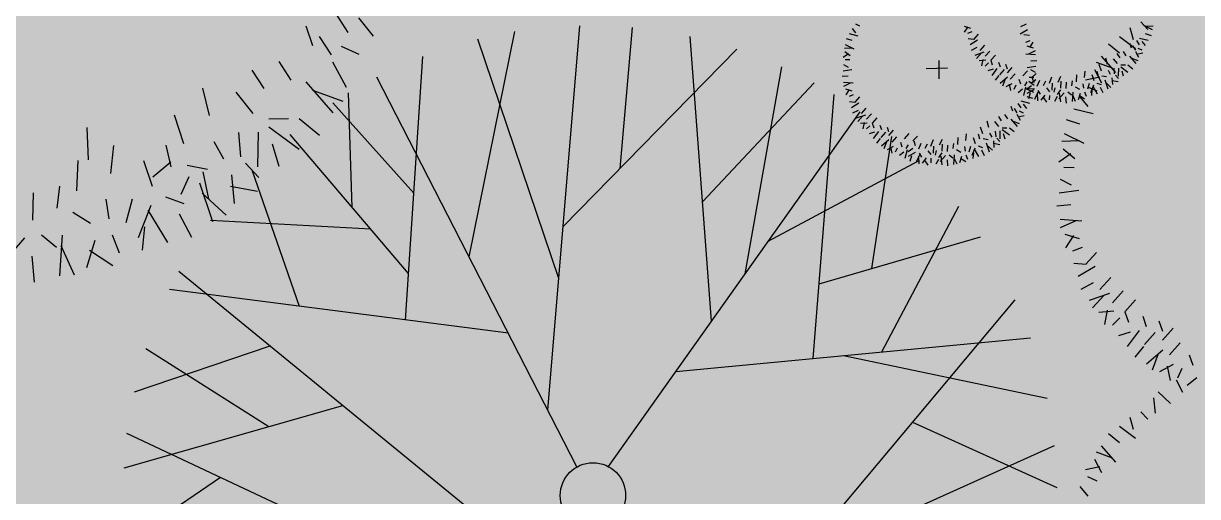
# Model space of a CAD drawing. Header units: millimetres. Extents: x 216896 to 446004, y 63591 to 243769.
# Drawn here: x 309687 to 312055, y 200175 to 201129 of the extents above; entities that cross this region are included whole.
import ezdxf

# ---------------------------------------------------------------- set-up
doc = ezdxf.new("R2010")
doc.units = ezdxf.units.MM
for name, color, linetype, true_color in [('green', 7, 'Continuous', 0x45e718), ('shadov', 7, 'Continuous', 0x2a3c34), ('trees', 7, 'Continuous', 0x547000)]:
    doc.layers.add(name, color=color, linetype=linetype, true_color=true_color)

# ---------------------------------------------------------------- blocks, each defined once
blk = doc.blocks.new('arbor2')
at = {"color": 0}
for p, q in [((-0.0029, 0.4442), (0.0167, 0.4223)), ((0.0347, 0.449), (0.0173, 0.4257)), ((0.0933, 0.45), (0.0739, 0.4243)), ((-0.0858, 0.4092), (-0.0919, 0.4366)), ((-0.0337, 0.4362), (-0.0532, 0.4009)), ((-0.0109, 0.4122), (-0.0132, 0.4328)), ((0.0617, 0.4386), (0.0458, 0.4212)), ((-0.1338, 0.4234), (-0.1154, 0.3942)), ((0.0879, 0.4222), (0.0785, 0.3914)), ((0.1157, 0.4006), (0.1329, 0.4188)), ((0.1285, 0.4207), (0.1191, 0.3898)), ((-0.1458, 0.4137), (-0.1508, 0.3835)), ((0.0573, 0.4078), (0.0663, 0.3875)), ((0.151, 0.41), (0.1426, 0.3821)), ((0.1799, 0.4095), (0.171, 0.3876)), ((-0.168, 0.3753), (-0.178, 0.3935)), ((0.0942, 0.399), (0.085, 0.3801)), ((0.2064, 0.3959), (0.1988, 0.3623)), ((-0.2012, 0.3625), (-0.2019, 0.3875)), ((0.1863, 0.379), (0.2017, 0.363)), ((0.224, 0.3833), (0.2218, 0.3625)), ((0.2511, 0.3761), (0.2379, 0.3535)), ((-0.236, 0.3439), (-0.2521, 0.3669)), ((-0.2024, 0.3442), (-0.2274, 0.3757)), ((0.2685, 0.3644), (0.2468, 0.3344)), ((0.2644, 0.3606), (0.2755, 0.3218)), ((-0.2858, 0.3386), (-0.2576, 0.3187)), ((-0.253, 0.3081), (-0.2722, 0.3474)), ((0.2563, 0.3441), (0.2475, 0.3207)), ((0.2956, 0.348), (0.3018, 0.3206)), ((-0.2931, 0.3251), (-0.2862, 0.2953)), ((0.2854, 0.3011), (0.2984, 0.3174)), ((0.3137, 0.3181), (0.3121, 0.2887)), ((-0.3159, 0.3095), (-0.2866, 0.3078)), ((-0.299, 0.2812), (-0.3152, 0.2941)), ((-0.3248, 0.2566), (-0.335, 0.2794)), ((-0.3188, 0.2393), (-0.3541, 0.2588)), ((0.3481, 0.2381), (0.3711, 0.2543)), ((-0.3498, 0.2261), (-0.3735, 0.2411)), ((-0.3518, 0.1866), (-0.3846, 0.2155)), ((-0.3938, 0.2022), (-0.3601, 0.1945)), ((0.3667, 0.2034), (0.3918, 0.2041)), ((-0.3954, 0.1869), (-0.3776, 0.162)), ((0.3796, 0.1701), (0.3978, 0.1802)), ((-0.4105, 0.1637), (-0.3827, 0.1734)), ((0.4122, 0.175), (0.3995, 0.1485)), ((0.4179, 0.1479), (0.3878, 0.1529)), ((-0.384, 0.1441), (-0.4039, 0.1498)), ((-0.3984, 0.1115), (-0.4166, 0.1287)), ((0.4276, 0.136), (0.3984, 0.1176)), ((0.3869, 0.1173), (0.4305, 0.1201)), ((-0.3863, 0.0977), (-0.4263, 0.1023)), ((0.4134, 0.0879), (0.4408, 0.0941)), ((-0.4098, 0.0738), (-0.4375, 0.0785)), ((0.4008, 0.0568), (0.4396, 0.0679)), ((-0.3966, 0.0364), (-0.438, 0.0506)), ((-0.4413, 0.0348), (-0.4073, 0.0406)), ((0.4173, 0.0487), (0.4407, 0.0398)), ((0.0096, 0.0359), (-0.0121, -0.0451)), ((-0.4369, 0.02), (-0.411, 0.0039)), ((0.0385, -0.0091), (-0.056, 0.0132)), ((0.4164, 0.0131), (0.4371, 0.0154)), ((-0.442, -0.0071), (-0.4201, 0.0125)), ((0.4484, 0.005), (0.4265, -0.0145)), ((0.4433, -0.0221), (0.4174, -0.006)), ((-0.41, -0.0152), (-0.4307, -0.0174)), ((-0.3846, -0.0322), (-0.4117, -0.0497)), ((0.4477, -0.0369), (0.4137, -0.0427)), ((-0.4109, -0.0507), (-0.4343, -0.0419)), ((0.403, -0.0385), (0.4444, -0.0527)), ((-0.3944, -0.0588), (-0.4332, -0.0699)), ((0.4162, -0.0758), (0.4439, -0.0806)), ((-0.407, -0.09), (-0.4344, -0.0962)), ((-0.37, -0.0888), (-0.3971, -0.1064)), ((0.3927, -0.0998), (0.4327, -0.1044)), ((-0.3805, -0.1194), (-0.4241, -0.1222)), ((-0.4212, -0.138), (-0.392, -0.1196)), ((-0.3527, -0.1214), (-0.3797, -0.139)), ((0.4048, -0.1136), (0.423, -0.1307)), ((-0.4115, -0.15), (-0.3814, -0.155)), ((-0.333, -0.1453), (-0.3601, -0.1628)), ((0.3904, -0.1461), (0.4103, -0.1519)), ((-0.4058, -0.177), (-0.3931, -0.1506)), ((-0.3601, -0.1628), (-0.3586, -0.185)), ((-0.3732, -0.1722), (-0.3914, -0.1822)), ((0.4018, -0.1889), (0.384, -0.1641)), ((0.4169, -0.1658), (0.3891, -0.1755)), ((-0.3277, -0.1808), (-0.3262, -0.203)), ((-0.2987, -0.1979), (-0.2972, -0.22)), ((0.3582, -0.1886), (0.391, -0.2176)), ((0.4002, -0.2043), (0.3665, -0.1966)), ((-0.3603, -0.2054), (-0.3854, -0.2062)), ((-0.342, -0.2066), (-0.3736, -0.2317)), ((-0.3119, -0.2192), (-0.3389, -0.2368)), ((-0.2748, -0.2198), (-0.3019, -0.2374)), ((0.3562, -0.2282), (0.3799, -0.2432)), ((-0.3417, -0.2402), (-0.3647, -0.2564)), ((-0.1885, -0.2484), (-0.1689, -0.2704)), ((0.3091, -0.2484), (0.3163, -0.2709)), ((0.3252, -0.2413), (0.3605, -0.2609)), ((-0.306, -0.2572), (-0.3453, -0.2765)), ((-0.3365, -0.29), (-0.3165, -0.2618)), ((-0.2687, -0.2525), (-0.2957, -0.27)), ((-0.2713, -0.2835), (-0.2775, -0.2561)), ((-0.2092, -0.2529), (-0.2363, -0.2705)), ((-0.2321, -0.2796), (-0.2232, -0.2562)), ((-0.1965, -0.2804), (-0.1988, -0.2598)), ((0.2749, -0.2523), (0.2764, -0.2744)), ((0.3312, -0.2587), (0.3414, -0.2815)), ((-0.3194, -0.2693), (-0.301, -0.2985)), ((-0.1741, -0.2747), (-0.2004, -0.2894)), ((-0.0699, -0.2921), (-0.0527, -0.2739)), ((0.2856, -0.2669), (0.2928, -0.2894)), ((-0.2575, -0.2803), (-0.256, -0.3024)), ((0.1508, -0.2882), (0.1504, -0.3182)), ((0.2068, -0.2831), (0.214, -0.3055)), ((0.2369, -0.2818), (0.2441, -0.3043)), ((0.3054, -0.2832), (0.3216, -0.2962)), ((-0.3229, -0.2974), (-0.2932, -0.2904)), ((-0.3073, -0.3202), (-0.3057, -0.2908)), ((-0.1969, -0.2903), (-0.1954, -0.3124)), ((0.0208, -0.2967), (0.0132, -0.3304)), ((0.2995, -0.3272), (0.2926, -0.2974)), ((-0.279, -0.3032), (-0.292, -0.3194)), ((-0.2259, -0.3012), (-0.241, -0.3157)), ((-0.1688, -0.3103), (-0.1862, -0.3335)), ((-0.1101, -0.3092), (-0.1295, -0.335)), ((0.1144, -0.3076), (0.1161, -0.3399)), ((0.1843, -0.3013), (0.1958, -0.328)), ((0.2594, -0.3102), (0.2786, -0.3495)), ((-0.2371, -0.3231), (-0.2566, -0.3583)), ((-0.2097, -0.3241), (-0.2344, -0.333)), ((-0.1418, -0.3206), (-0.1576, -0.3381)), ((-0.0697, -0.3177), (-0.0893, -0.3405)), ((0.0432, -0.3224), (0.0325, -0.3505)), ((0.2922, -0.3407), (0.264, -0.3208)), ((-0.2545, -0.329), (-0.2773, -0.3393)), ((-0.1155, -0.337), (-0.1249, -0.3678)), ((0.0023, -0.3282), (-0.0072, -0.3591)), ((0.0975, -0.3367), (0.0966, -0.3603)), ((0.211, -0.3382), (0.2314, -0.3432)), ((-0.2039, -0.3443), (-0.2399, -0.3533)), ((-0.075, -0.3386), (-0.0844, -0.3694)), ((-0.0525, -0.3493), (-0.0609, -0.3771)), ((-0.0235, -0.3498), (-0.0325, -0.3716)), ((0.0702, -0.3462), (0.0718, -0.3752)), ((0.1479, -0.3462), (0.153, -0.3666)), ((0.1758, -0.3437), (0.1712, -0.3695)), ((0.1962, -0.3488), (0.186, -0.3844)), ((0.2088, -0.3463), (0.2338, -0.3778)), ((0.2424, -0.346), (0.2586, -0.3689)), ((-0.224, -0.354), (-0.239, -0.3777)), ((-0.1844, -0.356), (-0.2133, -0.3889)), ((-0.1873, -0.3518), (-0.1816, -0.372)), ((-0.1461, -0.3515), (-0.1371, -0.3717)), ((-0.1093, -0.3603), (-0.1184, -0.3791)), ((0.0753, -0.3657), (0.0981, -0.3554)), ((0.114, -0.3632), (0.1339, -0.3729)), ((-0.2, -0.398), (-0.1924, -0.3643)), ((0.0205, -0.3759), (0.0184, -0.3968)), ((0.0998, -0.3915), (0.1128, -0.3753)), ((0.1281, -0.3745), (0.1265, -0.4039)), ((0.2076, -0.3646), (0.2083, -0.3896)), ((-0.1847, -0.3996), (-0.1599, -0.3818)), ((-0.1616, -0.4147), (-0.1713, -0.387)), ((-0.1419, -0.3882), (-0.1477, -0.4082)), ((-0.0862, -0.3763), (-0.1064, -0.3931)), ((-0.0171, -0.3802), (-0.0017, -0.3962)), ((0.0477, -0.3831), (0.0345, -0.4058)), ((0.1216, -0.3847), (0.1243, -0.4284)), ((0.1522, -0.4157), (0.1572, -0.3856)), ((0.1744, -0.3774), (0.1844, -0.3956)), ((-0.0739, -0.3933), (-0.1046, -0.414)), ((-0.0956, -0.3905), (-0.1001, -0.4305)), ((-0.0557, -0.3947), (-0.0434, -0.4117)), ((-0.0343, -0.4008), (-0.0484, -0.4422)), ((0.0651, -0.3948), (0.0433, -0.4248)), ((0.061, -0.3987), (0.0721, -0.4374)), ((0.0826, -0.3899), (0.1, -0.4017)), ((0.1402, -0.4254), (0.1218, -0.3962)), ((0.1792, -0.41), (0.1527, -0.3973)), ((-0.1093, -0.4026), (-0.1265, -0.4208)), ((-0.0327, -0.4456), (-0.0385, -0.4115)), ((0.0922, -0.4112), (0.0983, -0.4386)), ((-0.0716, -0.4141), (-0.0764, -0.4417)), ((-0.0179, -0.4412), (-0.0017, -0.4152)), ((0.0093, -0.4463), (-0.0103, -0.4243)), ((0.0173, -0.4143), (0.0196, -0.4349)), ((0.0529, -0.4151), (0.044, -0.4385))]:
    blk.add_line(p, q, dxfattribs=at)

msp = doc.modelspace()

# ---------------------------------------------------------------- hatches: boundary and pattern name
at = {"layer": 'shadov', "ltscale": 0.1}
h = msp.add_hatch(dxfattribs=at)
h.set_pattern_fill('DOTS', color=256, scale=0.001)
h.paths.add_polyline_path([(301407.1, 217899.8), (312801.2, 225349), (312801.2, 212348), (312876.2, 207772.5), (312801.2, 178300), (309333.4, 178300), (309333.4, 168225), (331284.9, 168225), (319890.8, 160775.8), (297939.4, 160775.8), (297939.4, 170850.8), (301375.7, 173101.6)])

# ---------------------------------------------------------------- linework, layer by layer
at = {"layer": 'green'}
for p, q in [((310744.4, 200349), (310809.5, 201124.2)), ((310890.7, 200836.5), (310915.6, 201120.5)), ((311366, 201110), (311359, 201118.5)), ((311374.1, 201123.4), (311365.8, 201127)), ((311584.5, 201123.4), (311597.3, 201119.5)), ((311585.4, 201111.3), (311592.5, 201122.1)), ((311697.2, 201107.7), (311712.3, 201116.8)), ((311698.9, 201122.3), (311709.9, 201128.1)), ((311946.2, 201125.3), (311963.5, 201116.7)), ((311965.8, 201123.4), (311950.7, 201122.8)), ((310585.9, 200658), (310678.2, 201112.2)), ((310766.7, 200614.6), (310603.2, 201096.8)), ((311074.9, 200528.3), (311031.7, 201102.5)), ((311358.8, 201094.2), (311347, 201097.8)), ((311370.5, 201103.3), (311353.3, 201107.6)), ((311599.9, 201111.5), (311591.4, 201108.2)), ((311603.6, 201096.3), (311592.7, 201097.4)), ((311611.5, 201094.7), (311596.3, 201085.6)), ((311612.7, 201107.2), (311603.2, 201096.6)), ((311705.1, 201106.1), (311716, 201105)), ((311708.7, 201090.9), (311717.3, 201094.2)), ((311932.2, 201094.3), (311937.8, 201085.5)), ((311938.2, 201099.1), (311955.4, 201094.8)), ((311942.7, 201092.4), (311949.7, 201083.9)), ((311949.9, 201108.2), (311961.7, 201104.6)), ((310775.4, 200718.9), (311125.9, 201076.6)), ((311342.8, 201079), (311358, 201079.6)), ((311343.9, 201072.3), (311354.3, 201063.8)), ((311362.5, 201077.1), (311345.2, 201085.7)), ((311609.7, 201080.1), (311598.8, 201074.3)), ((311624.4, 201070.6), (311606.1, 201064.4)), ((311609.2, 201058), (311619.5, 201069.2)), ((311625.3, 201084.8), (311615.8, 201074.2)), ((311636.4, 201072.9), (311626.9, 201062.4)), ((311724.2, 201079), (311711.3, 201082.9)), ((311727.7, 201073.2), (311713.9, 201066.9)), ((311723.3, 201091.1), (311716.2, 201080.3)), ((311905.3, 201071.9), (311910.9, 201063.1)), ((311918.1, 201088.7), (311921.2, 201079.5)), ((311924.3, 201083.7), (311929.9, 201075)), ((311937.1, 201059.7), (311930.7, 201071.6)), ((311945, 201068.9), (311932.3, 201066.3)), ((311934.5, 201079.1), (311942.9, 201075.4)), ((310457.7, 200530.5), (310492.2, 201061.9)), ((311340.1, 201060.7), (311350.8, 201068)), ((311351.2, 201039.9), (311341.5, 201045.1)), ((311353.6, 201055.4), (311344.5, 201055.6)), ((311533.2, 201054.3), (311533.2, 201017.3)), ((311614.7, 201054), (311628, 201055.4)), ((311620.2, 201043.2), (311622.6, 201055.9)), ((311633.5, 201049), (311626.9, 201042.6)), ((311647.5, 201065), (311638, 201054.4)), ((311638, 201054.4), (311641.1, 201045.2)), ((311653.8, 201050.5), (311657, 201041.3)), ((311668, 201046.5), (311671.2, 201037.3)), ((311708.9, 201067.4), (311728.1, 201066.1)), ((311718.8, 201053.1), (311731.1, 201054.2)), ((311856.1, 201046.9), (311860.5, 201033.4)), ((311869.4, 201059.4), (311872.7, 201046.5)), ((311885.1, 201057.6), (311893, 201047.6)), ((311892.6, 201067.9), (311898.2, 201059.2)), ((311900.7, 201045), (311909.9, 201045.1)), ((311914.9, 201045.2), (311924.4, 201037.3)), ((311918.1, 201062.4), (311930.7, 201047.9)), ((311935.5, 201053.1), (311921.2, 201058.4)), ((311142.6, 200623.7), (311216.8, 201041.1)), ((311350.6, 201022.6), (311338.3, 201021.5)), ((311357.9, 201035.4), (311340.4, 201032.8)), ((311550.6, 201038.4), (311507.9, 201037.1)), ((311642.7, 201036.3), (311632.2, 201033.1)), ((311650.6, 201037.9), (311640.1, 201023.7)), ((311654.6, 201023.7), (311646.7, 201014.2)), ((311664.9, 201036), (311655.4, 201025.4)), ((311680.7, 201039.9), (311671.2, 201029.4)), ((311687, 201026.8), (311677.5, 201016.2)), ((311712.4, 201033.3), (311702.9, 201022.8)), ((311711.5, 201040.2), (311729.1, 201042.8)), ((311718.2, 201035.7), (311727.9, 201030.5)), ((311729.8, 201028.1), (311720.3, 201018.8)), ((311779.1, 201021.7), (311773.3, 201009.8)), ((311810.8, 201025.4), (311810.3, 201011.2)), ((311827.6, 201032.6), (311826.2, 201019.4)), ((311841.7, 201025.5), (311845.7, 201013.4)), ((311852.3, 201032.7), (311854.6, 201022.5)), ((311862.3, 201023.3), (311871.9, 201021.4)), ((311874.8, 201034.4), (311879.2, 201026.3)), ((311886.4, 201038.6), (311887.3, 201027.1)), ((311889.6, 201024.1), (311895.9, 201017.5)), ((311895.6, 201038.8), (311895.3, 201022.5)), ((311900.7, 201041.3), (311914.9, 201030.7)), ((311902.2, 201033.3), (311905.4, 201022.8)), ((310803.2, 200234.3), (310399.9, 201020.7)), ((311056.8, 200769), (311281.8, 201008.7)), ((311360.5, 201008.2), (311341.3, 201009.5)), ((311341.7, 201002.4), (311355.5, 201008.8)), ((311671.7, 201020.5), (311657.2, 201007.8)), ((311662.5, 201003.1), (311667.8, 201017.3)), ((311669.1, 201001.5), (311681, 201007.8)), ((311678.3, 200993.6), (311675.7, 201006.2)), ((311688.4, 201004), (311684.8, 200995.6)), ((311694.9, 201016.2), (311698.1, 201007)), ((311708.5, 201000.3), (311704.2, 200983.1)), ((311710.8, 201010.9), (311706, 201003)), ((311707, 200998.5), (311724.2, 200990)), ((311720.3, 201003), (311710.8, 200996.4)), ((311725.5, 201003.3), (311715.1, 201011.9)), ((311715.8, 201020.2), (311724.9, 201020.1)), ((311729.3, 201014.9), (311718.6, 201007.6)), ((311721.8, 201018.8), (311725, 201009.6)), ((311736.1, 201013.6), (311731.3, 201001.7)), ((311748.7, 201012.2), (311744, 201003)), ((311750.4, 200998.6), (311756.5, 200991)), ((311760.9, 201020.7), (311755.6, 201007.5)), ((311761.8, 201008.3), (311761.3, 200994.1)), ((311767.1, 200999.1), (311765.3, 200990)), ((311779.2, 201012.2), (311778.7, 200998)), ((311790, 201010.2), (311789.6, 200997.5)), ((311802.3, 201013.3), (311801, 201003)), ((311808.5, 201001.1), (311816.9, 200996.1)), ((311824, 201007.2), (311825.5, 200998.1)), ((311836.4, 201007.3), (311833.4, 200996.1)), ((311845.1, 201004.3), (311839.3, 200989)), ((311843.8, 201002.2), (311852.9, 200987)), ((311852, 201008.3), (311860.7, 201005.3)), ((311858.5, 201000.4), (311864.2, 200989.4)), ((311868, 201015), (311874.1, 200996.7)), ((311880.5, 200999.8), (311869.4, 201010.1)), ((311895.4, 201010.8), (311882.6, 201013.2)), ((311884.5, 201005.3), (311883.2, 201018.7)), ((310350, 200757.7), (310342.8, 200988.9)), ((311279.9, 200453.1), (311322.4, 200985.2)), ((311345.2, 200996.6), (311358.1, 200992.7)), ((311346.2, 200984.5), (311353.3, 200995.3)), ((311360.7, 200984.8), (311352.2, 200981.4)), ((311373.4, 200980.4), (311363.9, 200969.9)), ((311701.8, 200995.9), (311693.3, 200988.9)), ((311710.6, 200981.5), (311722.4, 200977.8)), ((311725, 200995.1), (311710.8, 200987.2)), ((311726.6, 200996.6), (311711.4, 200996.1)), ((311717.6, 200988.7), (311713.9, 200976.9)), ((311734.7, 200992.3), (311726.1, 200975.1)), ((311732.8, 200972.7), (311732.2, 200987.9)), ((311732.9, 200993.8), (311737.7, 200985.9)), ((311739.5, 200973.8), (311748, 200984.2)), ((311751, 200970), (311743.8, 200980.7)), ((311756.4, 200983.5), (311756.2, 200974.4)), ((311771.9, 200981.1), (311766.6, 200971.4)), ((311778.7, 200994.9), (311772, 200985.5)), ((311785.9, 200989.1), (311775.2, 200976.8)), ((311776.3, 200987.8), (311779, 200970.3)), ((311789.2, 200980.5), (311790.3, 200968.2)), ((311793.8, 200990.6), (311800.9, 200984.8)), ((311803.6, 200990.4), (311802.3, 200971.2)), ((311809.3, 200971.6), (311803, 200985.4)), ((311815.1, 200975.1), (311819, 200988)), ((311827.3, 200976), (311816.4, 200983.1)), ((311827, 200990.6), (311830.3, 200982)), ((311842.3, 200994.2), (311841.1, 200983.3)), ((310474.3, 200786.6), (310310.8, 200968.6)), ((310866.7, 200235), (311374.7, 200950.6)), ((311364.4, 200969.5), (311353.4, 200970.6)), ((311372.3, 200968), (311357.1, 200958.8)), ((311370.5, 200953.3), (311359.5, 200947.5)), ((311386.1, 200958), (311376.6, 200947.4)), ((311678.8, 200962), (311682, 200952.7)), ((311685, 200956.9), (311690.6, 200948.2)), ((311692.9, 200967.5), (311698.6, 200958.8)), ((311695.3, 200952.3), (311703.7, 200948.6)), ((311699, 200972.4), (311716.2, 200968.1)), ((311703.5, 200965.7), (311710.4, 200957.1)), ((311385.1, 200943.8), (311366.9, 200937.7)), ((311369.9, 200931.3), (311380.3, 200942.4)), ((311375.4, 200927.3), (311388.8, 200928.6)), ((311380.9, 200916.4), (311383.3, 200929.1)), ((311397.2, 200946.1), (311387.7, 200935.6)), ((311408.2, 200938.2), (311398.7, 200927.7)), ((311398.7, 200927.7), (311401.9, 200918.4)), ((311630.2, 200932.6), (311633.4, 200919.8)), ((311645.9, 200930.8), (311653.8, 200920.8)), ((311653.4, 200941.1), (311659, 200932.4)), ((311666, 200945.1), (311671.7, 200936.4)), ((311678.8, 200935.6), (311691.5, 200921.1)), ((311696.2, 200926.3), (311682, 200931.6)), ((311697.8, 200932.9), (311691.5, 200944.8)), ((311705.7, 200942.2), (311693.1, 200939.5)), ((310463.8, 200624.2), (310224.8, 200904.6)), ((311394.2, 200922.2), (311387.6, 200915.9)), ((311403.5, 200909.5), (311392.9, 200906.4)), ((311411.4, 200911.1), (311400.8, 200896.9)), ((311414.6, 200923.7), (311417.7, 200914.5)), ((311425.6, 200909.2), (311416.1, 200898.7)), ((311428.8, 200919.8), (311432, 200910.5)), ((311441.5, 200913.2), (311432, 200902.6)), ((311473.1, 200906.6), (311463.6, 200896)), ((311588.3, 200905.8), (311587, 200892.6)), ((311613, 200905.9), (311615.3, 200895.8)), ((311616.9, 200920.2), (311621.3, 200906.7)), ((311635.5, 200907.6), (311640, 200899.5)), ((311647.1, 200911.8), (311648.1, 200900.3)), ((311656.3, 200912), (311656.1, 200895.7)), ((311661.4, 200918.2), (311670.7, 200918.3)), ((311661.4, 200914.5), (311675.7, 200903.9)), ((311663, 200906.6), (311666.2, 200896)), ((311675.7, 200918.4), (311685.2, 200910.5)), ((311398.3, 200634.5), (311438.6, 200901)), ((311415.3, 200896.9), (311407.4, 200887.4)), ((311432.5, 200893.7), (311418, 200881.1)), ((311423.3, 200876.3), (311428.5, 200890.5)), ((311429.8, 200874.7), (311441.7, 200881.1)), ((311439.1, 200866.8), (311436.4, 200879.5)), ((311447.8, 200900), (311438.3, 200889.4)), ((311455.7, 200889.4), (311458.9, 200880.2)), ((311471.5, 200884.2), (311466.8, 200876.2)), ((311490.5, 200901.3), (311481, 200892.1)), ((311482.6, 200892.1), (311485.8, 200882.8)), ((311496.8, 200886.8), (311492.1, 200874.9)), ((311509.5, 200885.5), (311504.8, 200876.2)), ((311521.6, 200893.9), (311516.3, 200880.8)), ((311522.5, 200881.5), (311522, 200867.3)), ((311539.8, 200894.9), (311534, 200883)), ((311539.9, 200885.5), (311539.4, 200871.3)), ((311550.7, 200883.5), (311550.3, 200870.7)), ((311563.1, 200886.5), (311561.8, 200876.2)), ((311571.6, 200898.6), (311571.1, 200884.5)), ((311584.8, 200880.5), (311586.2, 200871.3)), ((311597.1, 200880.5), (311594.1, 200869.3)), ((311602.5, 200898.7), (311606.5, 200886.6)), ((311612.8, 200881.6), (311621.5, 200878.6)), ((311623, 200896.5), (311632.6, 200894.6)), ((311628.7, 200888.2), (311634.9, 200870)), ((311641.3, 200873), (311630.1, 200883.3)), ((311656.1, 200884), (311643.4, 200886.4)), ((311645.3, 200878.5), (311644, 200891.9)), ((311650.3, 200897.3), (311656.7, 200890.7)), ((311449.2, 200877.2), (311445.5, 200868.9)), ((311462.6, 200869.1), (311454, 200862.1)), ((311469.3, 200873.6), (311465, 200856.4)), ((311481, 200876.2), (311471.5, 200869.7)), ((311485.8, 200868.3), (311471.5, 200860.4)), ((311478.4, 200861.9), (311474.7, 200850.1)), ((311495.4, 200865.6), (311486.9, 200848.3)), ((311493.5, 200845.9), (311493, 200861.1)), ((311493.7, 200867), (311498.4, 200859.1)), ((311500.2, 200847), (311508.8, 200857.4)), ((311511.2, 200871.9), (311517.3, 200864.3)), ((311517.1, 200856.7), (311517, 200847.6)), ((311527.8, 200872.3), (311526.1, 200863.3)), ((311539.5, 200868.1), (311532.8, 200858.7)), ((311546.6, 200862.3), (311535.9, 200850)), ((311537.1, 200861), (311539.7, 200843.5)), ((311554.5, 200863.8), (311561.7, 200858)), ((311564.3, 200863.6), (311563, 200844.4)), ((311570.1, 200844.8), (311563.8, 200858.6)), ((311569.3, 200874.3), (311577.6, 200869.3)), ((311575.9, 200848.3), (311579.8, 200861.2)), ((311588, 200849.3), (311577.2, 200856.4)), ((311587.8, 200863.8), (311591.1, 200855.3)), ((311605.9, 200877.5), (311600, 200862.3)), ((311603, 200867.5), (311601.9, 200856.5)), ((311604.6, 200875.4), (311613.7, 200860.2)), ((311619.2, 200873.6), (311625, 200862.6)), ((310243.9, 200558.1), (310147.9, 200832.5)), ((311189.4, 200689.6), (311492.5, 200851.5)), ((311511.8, 200843.2), (311504.5, 200853.9)), ((311532.6, 200854.3), (311527.4, 200844.6)), ((311550, 200853.7), (311551.1, 200841.4)), ((311418.1, 200466.2), (311573.4, 200760.2)), ((310387.6, 200713.6), (310064.3, 200731.5)), ((311291.9, 200603.4), (311617.4, 200698.6)), ((310588.4, 200146.9), (310000, 200628.3)), ((310665, 200503.8), (309981.5, 200592)), ((311243.7, 200042.4), (311687.4, 200571.2)), ((310183.7, 200478), (309909.9, 200384.9)), ((311002.9, 200426.8), (311718.1, 200494.6)), ((310181.6, 200315.5), (309933.5, 200472.2)), ((311341.2, 200458.9), (311751.8, 200373.1)), ((310330.5, 200357.9), (309889.2, 200232.1)), ((311480.4, 200324.6), (311771.2, 200192.6)), ((310312.5, 200106), (309895.5, 200301.9)), ((311049.3, 199954.9), (311766.5, 200277.6)), ((310084.2, 200213.2), (309893.2, 200083.1))]:
    msp.add_line(p, q, dxfattribs=at)
msp.add_circle((310835.7, 200176.9), 65.9, dxfattribs=at)
at = {"layer": 'trees'}
for p, q in [((311926.3, 201095.8), (311919.1, 201119.8)), ((311955, 201116.8), (311940.6, 201131.8)), ((311929.8, 201077.8), (311897.5, 201101.8)), ((311897.5, 201068.8), (311875.9, 201086.8)), ((311850.7, 201050.9), (311883.1, 201038.9)), ((311890.3, 201029.9), (311861.5, 201062.8)), ((311829.2, 201014.9), (311857.9, 201020.9)), ((311847.1, 201035.9), (311861.5, 201008.9)), ((311852.9, 200991.9), (311833.8, 201000.3)), ((311834.3, 200961.5), (311818.5, 200980.9)), ((311844.5, 200946.3), (311805.4, 200956.1)), ((311818, 200925.6), (311791.2, 200934)), ((311826.3, 200886.9), (311787.1, 200906.3)), ((311781.7, 200891.1), (311816.2, 200892.4)), ((311775.6, 200849.6), (311799.8, 200866.2)), ((311784.1, 200875.9), (311807.8, 200856.5)), ((311806.2, 200837.5), (311785.5, 200837.9)), ((311800.7, 200802.3), (311778.7, 200814.2)), ((311816, 200792.1), (311776.2, 200786.2)), ((311799.5, 200762.9), (311771.5, 200760.4)), ((311821.9, 200730.3), (311778.3, 200733.2)), ((311779.1, 200717.1), (311810.5, 200731.5)), ((311787.2, 200704), (311816.4, 200695.1)), ((311789.3, 200676.4), (311805.4, 200701)), ((311822.3, 200677), (311802.9, 200669.4)), ((311851.2, 200667.1), (311829.6, 200643.1)), ((311830.7, 200642.4), (311805.8, 200644.9)), ((311848.6, 200638.8), (311814.1, 200618.1)), ((311844.6, 200605.5), (311819.7, 200592.4)), ((311880, 200616.2), (311858.4, 200592.2)), ((311877.8, 200583.9), (311836.3, 200569.9)), ((311843.3, 200555.4), (311866.7, 200580.7)), ((311905.2, 200589.2), (311883.6, 200565.2)), ((311930.3, 200571.2), (311908.7, 200547.2)), ((311855.8, 200546.3), (311886.2, 200549.3)), ((311868.3, 200521.7), (311873.7, 200550.6)), ((311908.7, 200547.2), (311915.9, 200526.3)), ((311898.5, 200534.8), (311883.6, 200520.4)), ((311944.7, 200538.2), (311951.9, 200517.3)), ((311977.1, 200529.3), (311984.3, 200508.3)), ((311919.5, 200506), (311895.5, 200498.8)), ((311937.5, 200509.6), (311913.5, 200477.3)), ((311969.9, 200505.3), (311948.3, 200481.3)), ((312005.8, 200514.3), (311984.3, 200490.3)), ((311946.5, 200477.3), (311928.5, 200455.7)), ((312020.2, 200484.3), (311998.6, 200460.3)), ((311985.4, 200470.1), (311952.5, 200441.3)), ((311964.5, 200430.5), (311976.5, 200462.9)), ((312038.2, 200460.3), (312045.4, 200439.4)), ((311979.4, 200426.9), (312006.4, 200441.3)), ((312000.4, 200408.9), (311994.4, 200437.7)), ((312023.4, 200432.6), (312015.1, 200413.6)), ((312025.7, 200384.7), (312012.6, 200409.6)), ((312053.8, 200414.1), (312034.4, 200398.3)), ((311975.6, 200386), (312000.9, 200362.6)), ((311966.6, 200373.6), (311969.5, 200343.1)), ((311955, 200330.8), (311940.6, 200345.7)), ((311929.8, 200291.8), (311897.5, 200315.8)), ((311926.3, 200309.8), (311919.1, 200333.8)), ((311897.5, 200282.8), (311875.9, 200300.8)), ((311850.7, 200264.8), (311883.1, 200252.9)), ((311890.3, 200243.9), (311861.5, 200276.8)), ((311847.1, 200249.9), (311861.5, 200222.9)), ((311829.2, 200228.9), (311857.9, 200234.9)), ((311834.3, 200175.5), (311818.5, 200194.9)), ((311852.9, 200205.9), (311833.8, 200214.3))]:
    msp.add_line(p, q, dxfattribs=at)

# ---------------------------------------------------------------- block references
at = {"layer": 'green', "xscale": 1889.019404625307, "yscale": 1889.019404625307, "zscale": 1889.019404625307, "rotation": 14.99999999998728}
msp.add_blockref('arbor2', (309631.7, 201450), dxfattribs=at)

doc.saveas('drawing.dxf')
